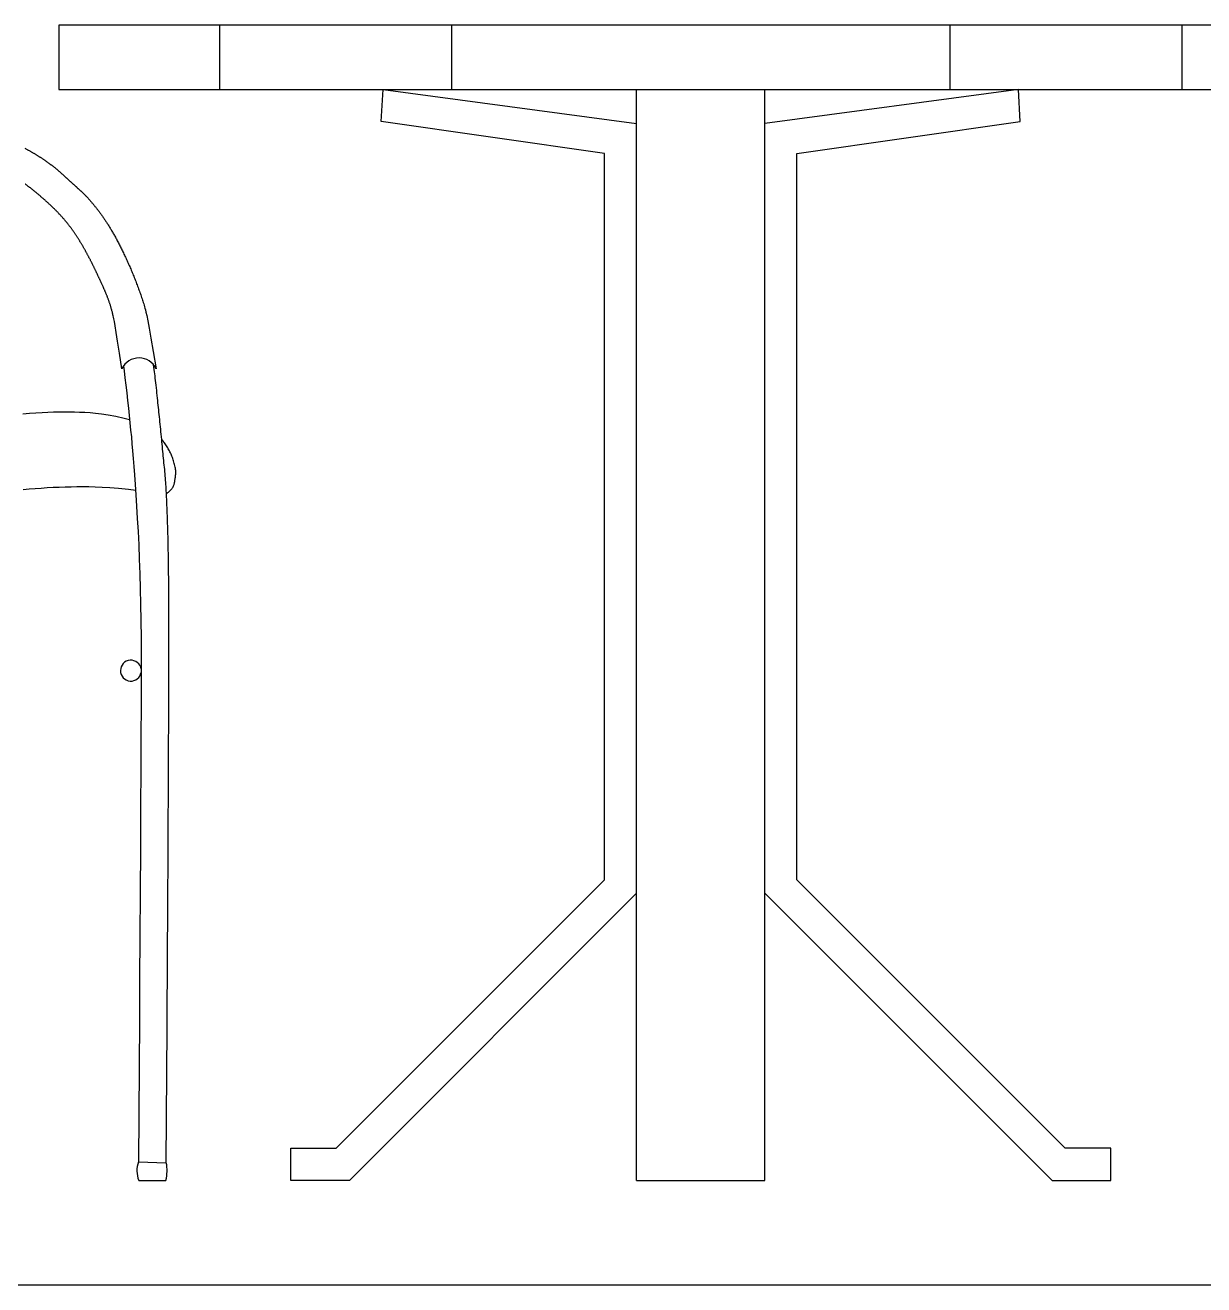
# Model space of a CAD drawing. Header units: millimetres. Extents: x -17017 to 2697, y 1903 to 18260.
# Drawn here: x -16976.4496 to -16976.3027, y 18247.9153 to 18248.0723 of the extents above; entities that cross this region are included whole.
import ezdxf

# ---------------------------------------------------------------- set-up
doc = ezdxf.new("R2010")
doc.units = ezdxf.units.MM
doc.layers.add('55', color=7, linetype='Continuous')
doc.layers.add('OP-MOB-MOVIL', color=8, linetype='Continuous')

# ---------------------------------------------------------------- blocks, each defined once
blk = doc.blocks.new('mesas y sillas de cafeteria')
for p, q in [((50.07697, -14.21145), (50.07697, -14.25145)), ((50.22168, -14.21145), (50.22168, -14.25145)), ((50.53226, -14.21145), (50.53226, -14.25145)), ((50.67697, -14.21145), (50.67697, -14.25145)), ((50.33697, -14.93145), (50.33697, -14.25145)), ((50.41697, -14.93145), (50.41697, -14.25145)), ((50.02652, -14.91989), (50.04383, -14.92042)), ((50.02666, -14.93145), (50.04356, -14.93145)), ((50.33697, -14.93145), (50.41697, -14.93145))]:
    blk.add_line(p, q)
blk.add_lwpolyline([(49.97697, -14.21145), (49.97697, -14.25145), (50.77697, -14.25145), (50.77697, -14.21145)], close=True)
for points in [[(50.33697, -14.75245), (50.15798, -14.93145), (50.12141, -14.93145), (50.12141, -14.91145), (50.14969, -14.91145), (50.31697, -14.74417), (50.31697, -14.29148), (50.1778, -14.27141), (50.17898, -14.25145), (50.33697, -14.27263)], [(50.41697, -14.75245), (50.59597, -14.93145), (50.63254, -14.93145), (50.63254, -14.91145), (50.60425, -14.91145), (50.43697, -14.74417), (50.43697, -14.29148), (50.57615, -14.27141), (50.57497, -14.25145), (50.41697, -14.27263)], [(50.01624, -14.4256), (50.0147, -14.41593), (50.01351, -14.40846), (50.0126, -14.40289), (50.01194, -14.39891), (50.01147, -14.39621), (50.01115, -14.39447), (50.01094, -14.3934), (50.01077, -14.39268), (50.01063, -14.39206), (50.01049, -14.39147), (50.01035, -14.39092), (50.01022, -14.3904), (50.01009, -14.3899), (50.00996, -14.38942), (50.00984, -14.38896), (50.00972, -14.38852), (50.00959, -14.38807), (50.00947, -14.38764), (50.00935, -14.38722), (50.00922, -14.3868), (50.0091, -14.38638), (50.00897, -14.38598), (50.00884, -14.38558), (50.00872, -14.38518), (50.00859, -14.38479), (50.00846, -14.38441), (50.00834, -14.38403), (50.00821, -14.38366), (50.00808, -14.38329), (50.00795, -14.38293), (50.00782, -14.38257), (50.00769, -14.38222), (50.00757, -14.38187), (50.00744, -14.38152), (50.0073, -14.38118), (50.00717, -14.38084), (50.00704, -14.3805), (50.00691, -14.38017), (50.00678, -14.37984), (50.00665, -14.37952), (50.00651, -14.37919), (50.00638, -14.37887), (50.00625, -14.37855), (50.00611, -14.37823), (50.00598, -14.37792), (50.00584, -14.3776), (50.00571, -14.37729), (50.00557, -14.37698), (50.00544, -14.37666), (50.0053, -14.37635), (50.00516, -14.37604), (50.00502, -14.37573), (50.00489, -14.37542), (50.00475, -14.37511), (50.00461, -14.3748), (50.00447, -14.37449), (50.00433, -14.37418), (50.00419, -14.37387), (50.00405, -14.37356), (50.00391, -14.37325), (50.00376, -14.37294), (50.00362, -14.37262), (50.00348, -14.37231), (50.00334, -14.372), (50.00319, -14.37168), (50.00305, -14.37137), (50.0029, -14.37105), (50.00276, -14.37073), (50.00261, -14.37042), (50.00247, -14.3701), (50.00232, -14.36978), (50.00217, -14.36946), (50.00202, -14.36914), (50.00188, -14.36882), (50.00173, -14.3685), (50.00158, -14.36818), (50.00143, -14.36786), (50.00128, -14.36754), (50.00113, -14.36722), (50.00097, -14.3669), (50.00082, -14.36657), (50.00067, -14.36625), (50.00052, -14.36593), (50.00036, -14.3656), (50.00021, -14.36528), (50.00006, -14.36495), (49.9999, -14.36463), (49.99974, -14.36431), (49.99959, -14.36398), (49.99943, -14.36366), (49.99927, -14.36333), (49.99912, -14.363), (49.99896, -14.36268), (49.9988, -14.36235), (49.99864, -14.36203), (49.99848, -14.3617), (49.99832, -14.36137), (49.99816, -14.36105), (49.99799, -14.36072), (49.99783, -14.36039), (49.99767, -14.36007), (49.9975, -14.35974), (49.99734, -14.35941), (49.99718, -14.35909), (49.99701, -14.35876), (49.99684, -14.35843), (49.99668, -14.35811), (49.99651, -14.35778), (49.99634, -14.35745), (49.99617, -14.35713), (49.99601, -14.3568), (49.99584, -14.35648), (49.99567, -14.35615), (49.99549, -14.35582), (49.99532, -14.3555), (49.99515, -14.35517), (49.99498, -14.35485), (49.9948, -14.35452), (49.99463, -14.3542), (49.99446, -14.35387), (49.99428, -14.35355), (49.99411, -14.35322), (49.99393, -14.3529), (49.99375, -14.35258), (49.99357, -14.35225), (49.99339, -14.35193), (49.99322, -14.35161), (49.99304, -14.35129), (49.99285, -14.35096), (49.99267, -14.35064), (49.99249, -14.35032), (49.99231, -14.35), (49.99212, -14.34968), (49.99194, -14.34936), (49.99176, -14.34904), (49.99157, -14.34872), (49.99138, -14.3484), (49.9912, -14.34808), (49.99101, -14.34777), (49.99082, -14.34745), (49.99063, -14.34713), (49.99044, -14.34682), (49.99025, -14.3465), (49.99005, -14.34619), (49.98986, -14.34587), (49.98967, -14.34556), (49.98947, -14.34524), (49.98927, -14.34493), (49.98908, -14.34462), (49.98888, -14.3443), (49.98868, -14.34399), (49.98848, -14.34368), (49.98828, -14.34337), (49.98808, -14.34306), (49.98788, -14.34275), (49.98767, -14.34244), (49.98747, -14.34214), (49.98726, -14.34183), (49.98706, -14.34152), (49.98685, -14.34122), (49.98664, -14.34091), (49.98643, -14.34061), (49.98622, -14.3403), (49.98601, -14.34), (49.9858, -14.3397), (49.98558, -14.3394), (49.98537, -14.3391), (49.98515, -14.3388), (49.98494, -14.3385), (49.98472, -14.3382), (49.9845, -14.3379), (49.98428, -14.33761), (49.98406, -14.33731), (49.98384, -14.33701), (49.98361, -14.33672), (49.98339, -14.33643), (49.98316, -14.33613), (49.98294, -14.33584), (49.98271, -14.33555), (49.98248, -14.33526), (49.98225, -14.33497), (49.98202, -14.33468), (49.98178, -14.3344), (49.98155, -14.33411), (49.98131, -14.33383), (49.98108, -14.33354), (49.98084, -14.33326), (49.9806, -14.33298), (49.98036, -14.33269), (49.98012, -14.33241), (49.97988, -14.33213), (49.97964, -14.33186), (49.97939, -14.33158), (49.97915, -14.3313), (49.9789, -14.33103), (49.97865, -14.33075), (49.9784, -14.33048), (49.97816, -14.3302), (49.97791, -14.32993), (49.97766, -14.32966), (49.9774, -14.32939), (49.97715, -14.32912), (49.9769, -14.32886), (49.97665, -14.32859), (49.97639, -14.32832), (49.97614, -14.32806), (49.97588, -14.32779), (49.97563, -14.32753), (49.97537, -14.32727), (49.97511, -14.32701), (49.97485, -14.32675), (49.9746, -14.32649), (49.97434, -14.32623), (49.97408, -14.32598), (49.97382, -14.32572), (49.97356, -14.32547), (49.9733, -14.32521), (49.97304, -14.32496), (49.97278, -14.32471), (49.97252, -14.32446), (49.97225, -14.32421), (49.97199, -14.32396), (49.97173, -14.32371), (49.97147, -14.32347), (49.97121, -14.32322), (49.97094, -14.32298), (49.97068, -14.32273), (49.97042, -14.32249), (49.97016, -14.32225), (49.96989, -14.32201), (49.96963, -14.32177), (49.96937, -14.32154), (49.96911, -14.3213), (49.96884, -14.32106), (49.96858, -14.32083), (49.96832, -14.32059), (49.96806, -14.32036), (49.9678, -14.32013), (49.96753, -14.3199), (49.96727, -14.31967), (49.96701, -14.31944), (49.96675, -14.31922), (49.96649, -14.31899), (49.96623, -14.31877), (49.96597, -14.31854), (49.96571, -14.31832), (49.96546, -14.3181), (49.9652, -14.31788), (49.96494, -14.31766), (49.96468, -14.31744), (49.96443, -14.31722), (49.96417, -14.31701), (49.96391, -14.31679), (49.96366, -14.31658), (49.9634, -14.31637), (49.96315, -14.31616), (49.96289, -14.31594), (49.96264, -14.31574), (49.96239, -14.31553), (49.96213, -14.31532), (49.96188, -14.31511), (49.96163, -14.31491), (49.96137, -14.3147), (49.96112, -14.3145), (49.96087, -14.31429), (49.96062, -14.31409), (49.96036, -14.31389), (49.96011, -14.31369), (49.95986, -14.31349), (49.95961, -14.31329), (49.95936, -14.3131), (49.95911, -14.3129), (49.95885, -14.3127), (49.9586, -14.31251), (49.95835, -14.31232), (49.9581, -14.31212), (49.95785, -14.31193), (49.9576, -14.31174), (49.95735, -14.31155), (49.95709, -14.31136), (49.95684, -14.31117), (49.95659, -14.31098), (49.95634, -14.31079), (49.95609, -14.3106), (49.95583, -14.31042)], [(49.95574, -14.28813), (49.95607, -14.28831), (49.9564, -14.28849), (49.95674, -14.28868), (49.95707, -14.28886), (49.9574, -14.28905), (49.95773, -14.28923), (49.95806, -14.28942), (49.95839, -14.2896), (49.95872, -14.28979), (49.95905, -14.28998), (49.95938, -14.29016), (49.9597, -14.29035), (49.96003, -14.29054), (49.96035, -14.29072), (49.96068, -14.29091), (49.961, -14.2911), (49.96132, -14.29129), (49.96164, -14.29148), (49.96196, -14.29167), (49.96227, -14.29186), (49.96259, -14.29205), (49.9629, -14.29224), (49.96322, -14.29244), (49.96353, -14.29263), (49.96384, -14.29282), (49.96415, -14.29301), (49.96446, -14.29321), (49.96477, -14.2934), (49.96507, -14.29359), (49.96538, -14.29379), (49.96568, -14.29398), (49.96598, -14.29418), (49.96628, -14.29438), (49.96658, -14.29457), (49.96688, -14.29477), (49.96717, -14.29496), (49.96747, -14.29516), (49.96776, -14.29536), (49.96805, -14.29556), (49.96834, -14.29576), (49.96863, -14.29596), (49.96891, -14.29615), (49.9692, -14.29635), (49.96948, -14.29655), (49.96976, -14.29675), (49.97004, -14.29696), (49.97032, -14.29716), (49.97059, -14.29736), (49.97087, -14.29756), (49.97114, -14.29776), (49.97141, -14.29796), (49.97168, -14.29817), (49.97195, -14.29837), (49.97221, -14.29857), (49.97248, -14.29878), (49.97274, -14.29898), (49.973, -14.29918), (49.97326, -14.29939), (49.97352, -14.29959), (49.97377, -14.2998), (49.97403, -14.3), (49.97428, -14.3002), (49.97453, -14.30041), (49.97478, -14.30061), (49.97503, -14.30082), (49.97528, -14.30102), (49.97552, -14.30123), (49.97577, -14.30143), (49.97601, -14.30164), (49.97625, -14.30184), (49.97649, -14.30204), (49.97673, -14.30225), (49.97697, -14.30245), (49.9772, -14.30266), (49.97744, -14.30286), (49.97767, -14.30306), (49.9779, -14.30327), (49.97814, -14.30347), (49.97837, -14.30367), (49.97859, -14.30387), (49.97882, -14.30408), (49.97905, -14.30428), (49.97927, -14.30448), (49.9795, -14.30468), (49.97972, -14.30488), (49.97994, -14.30508), (49.98017, -14.30528), (49.98039, -14.30548), (49.9806, -14.30568), (49.98082, -14.30588), (49.98104, -14.30607), (49.98126, -14.30627), (49.98147, -14.30647), (49.98169, -14.30666), (49.9819, -14.30686), (49.98211, -14.30705), (49.98232, -14.30725), (49.98253, -14.30744), (49.98274, -14.30763), (49.98295, -14.30783), (49.98316, -14.30802), (49.98337, -14.30821), (49.98358, -14.3084), (49.98378, -14.30859), (49.98399, -14.30877), (49.98419, -14.30896), (49.9844, -14.30915), (49.9846, -14.30933), (49.9848, -14.30952), (49.985, -14.3097), (49.98521, -14.30989), (49.98541, -14.31007), (49.98561, -14.31025), (49.98581, -14.31043), (49.98601, -14.31061), (49.98621, -14.31079), (49.98641, -14.31097), (49.9866, -14.31115), (49.9868, -14.31133), (49.987, -14.31151), (49.9872, -14.31169), (49.9874, -14.31187), (49.98759, -14.31205), (49.98779, -14.31222), (49.98799, -14.3124), (49.98818, -14.31258), (49.98838, -14.31276), (49.98858, -14.31294), (49.98877, -14.31312), (49.98897, -14.3133), (49.98917, -14.31348), (49.98936, -14.31366), (49.98956, -14.31385), (49.98976, -14.31403), (49.98996, -14.31421), (49.99016, -14.3144), (49.99035, -14.31458), (49.99055, -14.31477), (49.99075, -14.31496), (49.99095, -14.31515), (49.99115, -14.31534), (49.99135, -14.31553), (49.99155, -14.31573), (49.99175, -14.31592), (49.99195, -14.31612), (49.99216, -14.31632), (49.99236, -14.31652), (49.99256, -14.31672), (49.99277, -14.31692), (49.99297, -14.31713), (49.99318, -14.31734), (49.99339, -14.31755), (49.9936, -14.31776), (49.9938, -14.31798), (49.99401, -14.3182), (49.99422, -14.31842), (49.99444, -14.31864), (49.99465, -14.31886), (49.99486, -14.31909), (49.99508, -14.31932), (49.99529, -14.31956), (49.99551, -14.31979), (49.99573, -14.32003), (49.99595, -14.32028), (49.99617, -14.32052), (49.99639, -14.32077), (49.99662, -14.32102), (49.99684, -14.32128), (49.99707, -14.32154), (49.99729, -14.3218), (49.99752, -14.32207), (49.99775, -14.32234), (49.99799, -14.32261), (49.99822, -14.32289), (49.99846, -14.32317), (49.99869, -14.32346), (49.99893, -14.32375), (49.99917, -14.32404), (49.99941, -14.32434), (49.99966, -14.32464), (49.9999, -14.32495), (50.00015, -14.32526), (50.0004, -14.32558), (50.00064, -14.3259), (50.0009, -14.32622), (50.00115, -14.32655), (50.0014, -14.32688), (50.00166, -14.32722), (50.00191, -14.32756), (50.00217, -14.32791), (50.00243, -14.32826), (50.00269, -14.32862), (50.00296, -14.32898), (50.00322, -14.32935), (50.00349, -14.32972), (50.00375, -14.3301), (50.00402, -14.33048), (50.00429, -14.33087), (50.00457, -14.33127), (50.00484, -14.33167), (50.00511, -14.33207), (50.00539, -14.33248), (50.00567, -14.3329), (50.00594, -14.33332), (50.00622, -14.33374), (50.00651, -14.33418), (50.00679, -14.33461), (50.00707, -14.33506), (50.00736, -14.33551), (50.00764, -14.33597), (50.00793, -14.33643), (50.00822, -14.3369), (50.00851, -14.33737), (50.0088, -14.33785), (50.0091, -14.33834), (50.00939, -14.33883), (50.00969, -14.33933), (50.00999, -14.33984), (50.01028, -14.34035), (50.01058, -14.34087), (50.01088, -14.34139), (50.01119, -14.34193), (50.01149, -14.34247), (50.01179, -14.34301), (50.0121, -14.34357), (50.01241, -14.34413), (50.01271, -14.34469), (50.01302, -14.34527), (50.01333, -14.34585), (50.01364, -14.34643), (50.01396, -14.34703), (50.01427, -14.34763), (50.01459, -14.34824), (50.0149, -14.34886), (50.01522, -14.34948), (50.01554, -14.35011), (50.01586, -14.35075), (50.01618, -14.3514), (50.0165, -14.35205), (50.01682, -14.35271), (50.01714, -14.35338), (50.01746, -14.35406), (50.01779, -14.35474), (50.01811, -14.35542), (50.01844, -14.35612), (50.01876, -14.35682), (50.01908, -14.35752), (50.01941, -14.35823), (50.01973, -14.35895), (50.02006, -14.35967), (50.02038, -14.3604), (50.0207, -14.36113), (50.02102, -14.36187), (50.02134, -14.36261), (50.02166, -14.36336), (50.02198, -14.3641), (50.0223, -14.36486), (50.02262, -14.36561), (50.02293, -14.36637), (50.02325, -14.36714), (50.02356, -14.3679), (50.02387, -14.36867), (50.02418, -14.36944), (50.02448, -14.37022), (50.02478, -14.37099), (50.02509, -14.37177), (50.02538, -14.37255), (50.02568, -14.37333), (50.02597, -14.37411), (50.02626, -14.37489), (50.02655, -14.37568), (50.02683, -14.37646), (50.02712, -14.37724), (50.02739, -14.37803), (50.02767, -14.37881), (50.02794, -14.37959), (50.0282, -14.38038), (50.02847, -14.38116), (50.02872, -14.38194), (50.02898, -14.38273), (50.02923, -14.38353), (50.02949, -14.38434), (50.02975, -14.38517), (50.03001, -14.38604), (50.03027, -14.38693), (50.03054, -14.38787), (50.03083, -14.3889), (50.03118, -14.39032), (50.03164, -14.39245), (50.03227, -14.39563), (50.03311, -14.4002), (50.03423, -14.4065), (50.03568, -14.41485), (50.0375, -14.4256)], [(50.01717, -14.42396), (50.01753, -14.4268), (50.01807, -14.43121), (50.01862, -14.4358), (50.01916, -14.44052), (50.01969, -14.4453), (50.02022, -14.45008), (50.02072, -14.45478), (50.02119, -14.45936), (50.02164, -14.46376), (50.02206, -14.46807), (50.02246, -14.47238), (50.02285, -14.47681), (50.02324, -14.48145), (50.02363, -14.48641), (50.02403, -14.49179), (50.02444, -14.49769), (50.02488, -14.50419), (50.02533, -14.51127), (50.02578, -14.51886), (50.02622, -14.52691), (50.02664, -14.53537), (50.02703, -14.54419), (50.02737, -14.5533), (50.02765, -14.56266), (50.02787, -14.57228), (50.02802, -14.58245), (50.02812, -14.59353), (50.02816, -14.60587), (50.02816, -14.61983), (50.02812, -14.63578), (50.02804, -14.65407), (50.02794, -14.67505), (50.02781, -14.69888), (50.02767, -14.72484), (50.02752, -14.75201), (50.02736, -14.77946), (50.0272, -14.80628), (50.02705, -14.83153), (50.02652, -14.91989)], [(50.04383, -14.92042), (50.04437, -14.8363), (50.04443, -14.82654), (50.04449, -14.817), (50.04455, -14.80768), (50.0446, -14.79857), (50.04465, -14.78964), (50.0447, -14.78089), (50.04475, -14.77231), (50.0448, -14.76388), (50.04484, -14.7556), (50.04489, -14.74748), (50.04493, -14.73952), (50.04497, -14.73175), (50.045, -14.72417), (50.04504, -14.71679), (50.04507, -14.70964), (50.04511, -14.70273), (50.04514, -14.69606), (50.04517, -14.68963), (50.04519, -14.68344), (50.04522, -14.67748), (50.04525, -14.67175), (50.04527, -14.66623), (50.04529, -14.66093), (50.04531, -14.65584), (50.04533, -14.65094), (50.04535, -14.64624), (50.04537, -14.64173), (50.04538, -14.63741), (50.0454, -14.63326), (50.04541, -14.62929), (50.04542, -14.62548), (50.04543, -14.62183), (50.04544, -14.61833), (50.04545, -14.61499), (50.04546, -14.61178), (50.04546, -14.60871), (50.04547, -14.60578), (50.04547, -14.60296), (50.04548, -14.60027), (50.04548, -14.59769), (50.04548, -14.59522), (50.04548, -14.59284), (50.04548, -14.59057), (50.04548, -14.58838), (50.04548, -14.58628), (50.04548, -14.58425), (50.04547, -14.5823), (50.04547, -14.58041), (50.04546, -14.57858), (50.04546, -14.57681), (50.04545, -14.57509), (50.04545, -14.57341), (50.04544, -14.57177), (50.04543, -14.57017), (50.04543, -14.5686), (50.04542, -14.56705), (50.04541, -14.56553), (50.0454, -14.56402), (50.04539, -14.56254), (50.04538, -14.56106), (50.04537, -14.55961), (50.04536, -14.55816), (50.04534, -14.55673), (50.04533, -14.55532), (50.04532, -14.55391), (50.0453, -14.55251), (50.04529, -14.55112), (50.04527, -14.54974), (50.04526, -14.54837), (50.04524, -14.54701), (50.04522, -14.54565), (50.0452, -14.5443), (50.04518, -14.54296), (50.04516, -14.54163), (50.04514, -14.5403), (50.04512, -14.53898), (50.04509, -14.53766), (50.04507, -14.53635), (50.04504, -14.53505), (50.04501, -14.53375), (50.04498, -14.53245), (50.04495, -14.53116), (50.04492, -14.52987), (50.04489, -14.52858), (50.04485, -14.5273), (50.04482, -14.52602), (50.04478, -14.52474), (50.04474, -14.52347), (50.0447, -14.52219), (50.04466, -14.52092), (50.04462, -14.51965), (50.04457, -14.51837), (50.04453, -14.5171), (50.04448, -14.51583), (50.04443, -14.51455), (50.04438, -14.51328), (50.04433, -14.512), (50.04427, -14.51072), (50.04422, -14.50944), (50.04416, -14.50815), (50.0441, -14.50687), (50.04404, -14.50558), (50.04397, -14.50428), (50.04391, -14.50299), (50.04384, -14.50168), (50.04377, -14.50038), (50.04369, -14.49906), (50.04361, -14.49775), (50.04353, -14.49642), (50.04343, -14.49509), (50.04333, -14.49376), (50.04322, -14.49241), (50.0431, -14.49106), (50.04297, -14.4897), (50.04284, -14.48834), (50.0427, -14.48696), (50.04256, -14.48558), (50.04241, -14.48418), (50.04227, -14.48278), (50.04212, -14.48137), (50.04198, -14.47994), (50.04184, -14.47851), (50.04171, -14.47706), (50.04157, -14.47559), (50.04143, -14.47412), (50.04129, -14.47262), (50.04114, -14.4711), (50.041, -14.46957), (50.04084, -14.46801), (50.04068, -14.46644), (50.04052, -14.46487), (50.04036, -14.46329), (50.0402, -14.46171), (50.04004, -14.46015), (50.03987, -14.45861), (50.03972, -14.4571), (50.03956, -14.45561), (50.03941, -14.45415), (50.03926, -14.4527), (50.0391, -14.45126), (50.03895, -14.44981), (50.0388, -14.44835), (50.03865, -14.44687), (50.0385, -14.44536), (50.03834, -14.44381), (50.03818, -14.44223), (50.03802, -14.44064), (50.03786, -14.43905), (50.03769, -14.43746), (50.03752, -14.4359), (50.03735, -14.43437), (50.03718, -14.43288), (50.03701, -14.43145), (50.03684, -14.43007), (50.03666, -14.42873), (50.03648, -14.42741), (50.0363, -14.42611), (50.03588, -14.42305)], [(49.95434, -14.45358), (49.95853, -14.45326), (49.96256, -14.453), (49.96639, -14.45278), (49.97005, -14.45262), (49.97357, -14.4525), (49.97696, -14.45243), (49.98026, -14.4524), (49.98349, -14.45242), (49.98667, -14.45246), (49.98983, -14.45255), (49.99302, -14.45267), (49.9963, -14.45287), (49.99978, -14.45318), (50.00355, -14.45365), (50.00771, -14.45431), (50.01236, -14.45521), (50.01758, -14.45639), (50.02088, -14.45723)], [(50.04393, -14.50348), (50.04405, -14.50339), (50.04441, -14.50312), (50.04481, -14.5028), (50.04523, -14.50246), (50.04566, -14.50208), (50.04607, -14.50169), (50.04648, -14.50128), (50.04686, -14.50086), (50.04722, -14.50043), (50.04756, -14.49999), (50.04786, -14.49954), (50.04813, -14.49909), (50.04836, -14.49865), (50.04854, -14.4982), (50.04869, -14.49776), (50.04881, -14.49731), (50.04891, -14.49685), (50.049, -14.49638), (50.04907, -14.4959), (50.04915, -14.4954), (50.04923, -14.49487), (50.04932, -14.49432), (50.04941, -14.49374), (50.04951, -14.49314), (50.0496, -14.49251), (50.04968, -14.49187), (50.04973, -14.4912), (50.04976, -14.49051), (50.04976, -14.48981), (50.04972, -14.48909), (50.04964, -14.48835), (50.04953, -14.48761), (50.0494, -14.48685), (50.04923, -14.48609), (50.04905, -14.48533), (50.04885, -14.48457), (50.04863, -14.48381), (50.04841, -14.48306), (50.04817, -14.48231), (50.04792, -14.48157), (50.04766, -14.48084), (50.04738, -14.48012), (50.0471, -14.47941), (50.0468, -14.47871), (50.04649, -14.47803), (50.04616, -14.47736), (50.04582, -14.4767), (50.04547, -14.47606), (50.04511, -14.47543), (50.04474, -14.4748), (50.04436, -14.47419), (50.04396, -14.47359), (50.04356, -14.473), (50.04315, -14.47241), (50.04275, -14.47184), (50.04235, -14.47129), (50.04196, -14.47078), (50.0416, -14.47031), (50.04128, -14.46988), (50.04099, -14.46951), (50.04099, -14.46951)], [(49.95457, -14.50081), (49.95829, -14.50047), (49.96203, -14.50017), (49.96578, -14.4999), (49.96953, -14.49966), (49.97329, -14.49946), (49.97704, -14.49929), (49.98077, -14.49916), (49.98448, -14.49907), (49.98815, -14.49901), (49.99182, -14.49899), (49.99557, -14.49903), (49.99955, -14.49914), (50.00387, -14.49934), (50.00867, -14.49965), (50.01407, -14.50009), (50.02021, -14.50067), (50.0248, -14.50117)]]:
    blk.add_lwpolyline(points)
for centre, radius, start, end in [((50.02687, -14.43054), 0.01172, 24.90635, 155.09365), ((50.02179, -14.61374), 0.0065, 9.4243, 350.30466), ((50.04163, -14.92549), 0.01611, 159.65406, 201.70852), ((50.02078, -14.92539), 0.02358, 345.10654, 12.15659)]:
    blk.add_arc(centre, radius, start, end)

msp = doc.modelspace()

# ---------------------------------------------------------------- linework, layer by layer
at = {"layer": '55', "linetype": 'ByBlock'}
msp.add_line((-16978.52455, 18247.91532), (-16975.02455, 18247.91532), dxfattribs=at)

# ---------------------------------------------------------------- block references
at = {"layer": 'OP-MOB-MOVIL', "xscale": 0.2, "yscale": 0.2, "zscale": 0.2}
msp.add_blockref('mesas y sillas de cafeteria', (-16986.44081, 18250.91463), dxfattribs=at)

doc.saveas('drawing.dxf')
